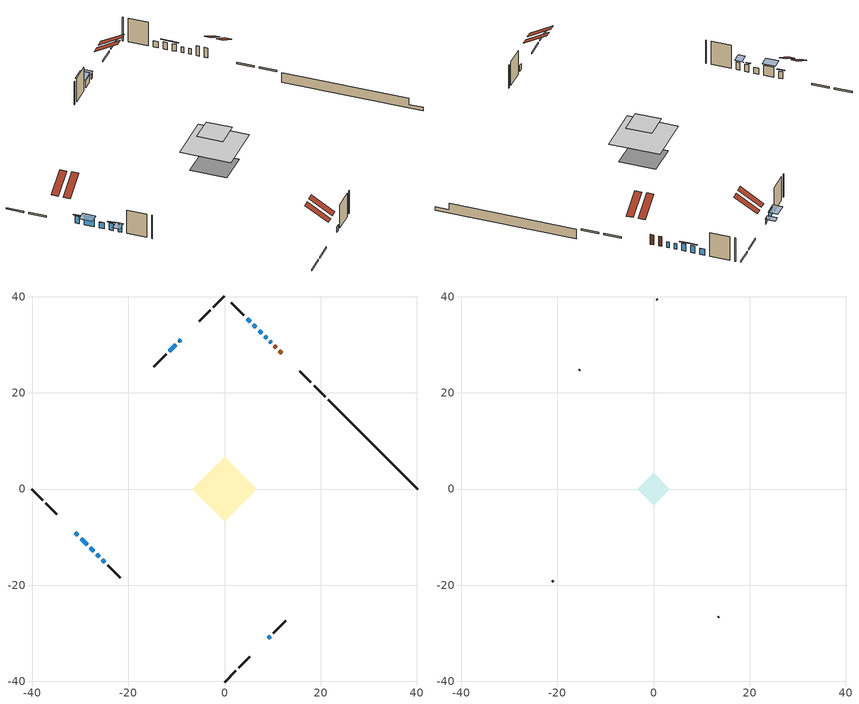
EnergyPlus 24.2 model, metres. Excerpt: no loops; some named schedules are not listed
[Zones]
conditioned space
 floor adiabatic (AdiabaticFloorConstruction): -6.7,0 0,6.7 6.7,0 0,-6.7 z3.12
 floor foundation (Slab1 construction): -4.63,0.22 -0.22,4.63 4.63,-0.22 0.22,-4.63 z-1.34
 wall outside (RimJoist1 construction): 0,-40.16 2.32,-37.83 / -40.16,0 -37.83,-2.32 / 0,40.16 -2.32,37.83 / 20.96,19.19 18.64,21.52 z0.68:0.98
 wall outside (RimJoist2 construction): 2.98,-37.18 5.3,-34.85 / -37.18,-2.98 -34.85,-5.3 / -2.98,37.18 -5.3,34.85 / 17.98,22.17 15.66,24.5 z0.68:0.98
 wall outside (AdiabaticWallConstruction 1): 11.89,28.26 11.43,28.73 / 10.77,29.39 10.38,29.77 z0.68:2.71
 wall outside (AdiabaticWallConstruction): -31.08,-9.07 -30.51,-9.65 / -26.6,-13.56 -26.1,-14.06 / 7.74,32.41 7.2,32.95 / -10.12,30.03 -11.45,28.7 z0.68:2.15; -29.85,-10.3 -28.56,-11.6 z0.68:2.71; 9.73,30.43 9.4,30.75 / 8.75,31.41 8.4,31.76 / -27.9,-12.25 -27.25,-12.9 / 9.07,-31.09 9.52,-30.63 / 5.35,34.8 4.7,35.46 z0.68:1.9; 6.55,33.61 6.01,34.15 z0.68:2.1; -9.07,31.09 -9.47,30.69 z0.68:1.6; -25.44,-14.72 -24.95,-15.2 z0.68:2.28
 wall outside (Wall1 construction): 10.18,-29.98 12.8,-27.36 / -24.3,-15.86 -21.68,-18.48 / -12.11,28.05 -14.73,25.43 / 4.04,36.11 1.43,38.73 z0.68:5.56
 wall foundation (FoundationWall1 construction): 21.62,18.54,-1.34 21.62,18.54,0.68 38.3,1.85,0.68 38.3,1.85,-0.61 40.16,0,-0.61 40.16,0,-1.34
 window (WindowConstruction): -31.08,-9.07 -30.51,-9.65 z0.68:2.15
 window (WindowConstruction 8): -29.85,-10.3 -28.56,-11.6 z0.68:2.71
 window (WindowConstruction 10): 9.73,30.43 9.4,30.75 z0.68:1.9
 window (WindowConstruction 11): 8.75,31.41 8.4,31.76 z0.68:1.9
 window (WindowConstruction 12): -27.9,-12.25 -27.25,-12.9 z0.68:1.9
 window (WindowConstruction 1): -26.6,-13.56 -26.1,-14.06 z0.68:2.15
 window (WindowConstruction 2): 7.74,32.41 7.2,32.95 z0.68:2.15
 window (WindowConstruction 3): 6.55,33.61 6.01,34.15 z0.68:2.1
 window (WindowConstruction 4): 9.07,-31.08 9.52,-30.64 z0.68:1.9
 window (WindowConstruction 5): 5.35,34.8 4.7,35.45 z0.68:1.9
 window (WindowConstruction 9): -9.07,31.08 -9.47,30.69 z0.68:1.59
 window (WindowConstruction 6): -10.12,30.03 -11.45,28.7 z0.68:2.15
 window (WindowConstruction 7): -25.44,-14.72 -24.95,-15.2 z0.68:2.28
 door (Door): 11.89,28.26 11.43,28.73 z0.68:2.71
 door (Door 1): 10.77,29.39 10.38,29.77 z0.68:2.71
 ceiling adiabatic (AdiabaticFloorConstruction): 0,-6.7 6.7,0 0,6.7 -6.7,0 z3.12
 roof outside (Roof1 construction): 6.85,-33.31,5.56 3.78,-30.24,8.09 2.89,-31.13,8.09 5.96,-34.2,5.56; -33.31,-6.85,5.56 -30.24,-3.78,8.09 -31.13,-2.89,8.09 -34.2,-5.96,5.56; -6.85,33.31,5.56 -3.78,30.24,8.09 -2.89,31.13,8.09 -5.96,34.2,5.56; 14.11,26.04,5.56 11.05,22.97,8.09 11.93,22.08,8.09 15,25.15,5.56
attic - vented
 floor to conditioned space (Floor1 construction Reversed): -3.38,0 0,3.38 3.38,0 0,-3.38 z5.56
 wall outside (Wall4 construction): 13.45,-26.7 13.56,-26.59 / -21.02,-19.13 -20.91,-19.25 / -15.38,24.77 -15.5,24.66 / 0.77,39.39 0.66,39.5 z0.68:5.56
 roof outside (Roof2 construction): 8.42,-31.74,5.56 5.27,-28.6,8.15 4.36,-29.51,8.15 7.51,-32.65,5.56; -31.74,-8.42,5.56 -28.6,-5.27,8.15 -29.51,-4.36,8.15 -32.65,-7.51,5.56; -8.42,31.74,5.56 -5.27,28.6,8.15 -4.36,29.51,8.15 -7.51,32.65,5.56; 12.55,27.61,5.56 9.41,24.47,8.15 10.32,23.56,8.15 13.46,26.7,5.56
shading: -30.3,-9.86 -31.3,-8.86 -31.4,-8.97 -30.4,-9.96 z2.45; -28.35,-11.81 -30.06,-10.09 -31.36,-11.39 -29.64,-13.1 z3.01; -25.88,-14.27 -26.81,-13.35 -26.91,-13.45 -25.99,-14.38 z2.45; 6.94,33.21 8,32.15 8.11,32.26 7.05,33.32 z2.52; 5.68,34.47 6.87,33.28 6.98,33.39 5.79,34.58 z2.56; -9.68,30.48 -8.86,31.3 -10.15,32.59 -10.97,31.77 z1.89; -11.66,28.49 -9.91,30.24 -11.21,31.54 -12.96,29.78 z2.45; -24.74,-15.41 -25.65,-14.51 -26.94,-15.8 -26.04,-16.71 z2.58
[Building]
Building 1: Terrain=Suburbs
[Site:Location]
Val Dor_QC: Latitude {deg}=48.06; Longitude {deg}=-77.79; Time Zone {hr}=-5; Elevation {m}=339; Keep Site Location Information=Yes
[Site:GroundTemperature:Shallow]
-3.62723, -6.2282, -6.43649, -5.2022, -0.247206, 4.68471, 8.96041, 11.669, 11.8991, 9.69612, 5.52945, 0.748825
[Site:WaterMainsTemperature]
Calculation Method=Schedule; Temperature Schedule=mains temperature schedule
[Material] Roughness=Rough; Thermal Absorptance=0.9
Name | Thickness {m} | Conductivity {W/m-K} | Density {kg/m3} | Specific Heat {J/kg-K} | Solar Absorptance | Visible Absorptance
asphalt or fiberglass shingles | 0.00635 | 0.162714 | 1121.4 | 1465.45 | 0.4 | 0.4
ceiling loosefill ins | 0.254 | 0.0480833 | 16.02 | 1046.75 | 0.7 | 0.7
ceiling stud and cavity | 0.1397 | 0.0817067 | 65.682 | 1177.47 | 0.7 | 0.7
concrete 4.0 in. | 0.1016 | 1.803125 | 2242.8 | 837.4 | 0.7 | 0.7
concrete 8.0 in. | 0.2032 | 1.803125 | 2242.8 | 837.4 | 0.7 | 0.7
door material | 0.04445 | 0.0451087 | 512.64 | 1214.23 | 0.7 | 0.7
door material 1 | 0.04445 | 0.188738 | 512.64 | 1214.23 | 0.7 | 0.7
exterior vertical ins | 0.00216305 | 0.029427 | 32.04 | 1214.23 | 0.7 | 0.7
floor covering | 0.0127 | 0.0433444 | 54.468 | 1339.84 | 0.6 | 0.6
floor rigid ins; wall rigid ins | 0.512978 | 0.029427 | 32.04 | 1214.23 | 0.7 | 0.7
floor stud and cavity | 0.1397 | 1.75129 | 37.0049 | 1207.88 | 0.7 | 0.7
furniture material conditioned space 1 | 0.1524 | 0.115458 | 640.8 | 1214.23 | 0.6 | 0.6
gypsum board | 0.0127 | 0.160291 | 801 | 837.4 | 0.6 | 0.6
osb sheathing 0.5 in. | 0.0127 | 0.115458 | 512.64 | 1214.23 | 0.7 | 0.7
osb sheathing 0.75 in. | 0.01905 | 0.115458 | 512.64 | 1214.23 | 0.7 | 0.7
osb sheathing 2.0 in. | 0.0508 | 0.115458 | 512.64 | 1214.23 | 0.7 | 0.7
rim joist stud and cavity | 0.0508 | 0.143208 | 50.32683 | 1063.81 | 0.6 | 0.6
rim joist stud and cavity 1 | 0.0508 | 0.0281304 | 125.044 | 1163.47 | 0.6 | 0.6
roof rigid ins | 0.051816 | 0.029427 | 32.04 | 1214.23 | 0.7 | 0.7
roof stud and cavity | 0.2032 | 0.159687 | 78.34581 | 1123.46 | 0.7 | 0.7
wall stud and cavity | 0.1397 | 0.206614 | 139.0536 | 1170.24 | 0.7 | 0.7
wall stud and cavity 1 | 0.0889 | 6.1454 | 50.32683 | 1063.81 | 0.6 | 0.6
wall stud and cavity 2 | 0.0889 | 0.380278 | 52.3479 | 1209.89 | 0.7 | 0.7
wall stud and cavity 3 | 0.0889 | 0.391764 | 83.0341 | 1211.67 | 0.7 | 0.7
wood siding | 0.0254 | 0.102417 | 544.68 | 1172.36 | 0.4 | 0.4
wood siding 1 | 0.00254 | 0.102417 | 544.68 | 1172.36 | 0.4 | 0.4
wood siding 2; wood siding 3; wood siding 4 | 0.0254 | 0.102417 | 544.68 | 1172.36 | 0.7 | 0.7
[WindowMaterial:SimpleGlazingSystem]
Name | U-Factor {W/m2-K} | Solar Heat Gain Coefficient
WindowMaterial | 1.78971 | 0.38
WindowMaterial 1 | 1.8215 | 0.37
WindowMaterial 10 | 5.37025 | 0.69
WindowMaterial 11 | 3.034891 | 0.47
WindowMaterial 2 | 1.80447 | 0.38
WindowMaterial 3 | 1.808443 | 0.38
WindowMaterial 4 | 1.8516 | 0.36
WindowMaterial 5 | 2.78052 | 0.57
WindowMaterial 6 | 2.15991 | 0.62
WindowMaterial 7 | 2.96732 | 0.56
WindowMaterial 8 | 2.97584 | 0.59
WindowMaterial 9 | 4.87286 | 0.42
[Construction]
AdiabaticFloorConstruction: floor stud and cavity, floor rigid ins, osb sheathing 0.75 in., floor covering
AdiabaticWallConstruction: wood siding 3, wall rigid ins, wall stud and cavity 2, gypsum board
AdiabaticWallConstruction 1: wood siding 4, wall rigid ins, wall stud and cavity 2, gypsum board
Door: door material
Door 1: door material 1
Floor1 construction Reversed: gypsum board, ceiling stud and cavity, ceiling loosefill ins
FoundationWall1 construction: concrete 8.0 in.
furniture construction conditioned space 1: furniture material conditioned space 1
PartitionWallConstruction: gypsum board, wall stud and cavity 3, gypsum board
RimJoist1 construction: wood siding 2, rim joist stud and cavity
RimJoist2 construction: wood siding 2, osb sheathing 2.0 in., rim joist stud and cavity 1
Roof1 construction: asphalt or fiberglass shingles, roof rigid ins, osb sheathing 0.75 in., roof stud and cavity, gypsum board
Roof2 construction: asphalt or fiberglass shingles
Slab1 construction: concrete 4.0 in.
Wall1 construction: wood siding, osb sheathing 0.5 in., wall stud and cavity, gypsum board
Wall4 construction: wood siding 1, wall stud and cavity 1
WindowConstruction: WindowMaterial
WindowConstruction 1: WindowMaterial 1
WindowConstruction 10; WindowConstruction 12: WindowMaterial 10
WindowConstruction 11: WindowMaterial 11
WindowConstruction 2: WindowMaterial 2
WindowConstruction 3: WindowMaterial 3
WindowConstruction 4: WindowMaterial 4
WindowConstruction 5: WindowMaterial 5
WindowConstruction 6: WindowMaterial 6
WindowConstruction 7: WindowMaterial 7
WindowConstruction 8: WindowMaterial 8
WindowConstruction 9: WindowMaterial 9
[Zone] Multiplier=1; Part of Total Floor Area=Yes
Name | Volume {m3}
attic - vented | 9.17271
conditioned space | 290.6
[Space]
Name | Zone | Volume {m3}
attic - vented 1 | attic - vented | 9.17271
conditioned space 1 | conditioned space | 290.6
[ZoneInfiltration:EffectiveLeakageArea]
infil attic - vented 1: Zone or Space=attic - vented 1; Schedule=Always On Discrete; Effective Air Leakage Area {cm2}=830.909; Stack Coefficient=0.000519336; Wind Coefficient=1.53973e-05
[ZoneMixing]
whole house fan mix: Zone or Space=attic - vented; Schedule=Always On Continuous; Design Flow Rate Calculation Method=Flow/Zone; Design Flow Rate {m3/s}=0; Source Zone or Space=conditioned space
[SurfaceProperty:ExposedFoundationPerimeter]
Slab1: Exposed Perimeter Calculation Method=TotalExposedPerimeter; Total Exposed Perimeter {m}=26.213
[InternalMass] Zone or ZoneList=conditioned space; Space or SpaceList=conditioned space 1
Name | Construction | Surface Area {m2}
furniture mass conditioned space 1 | furniture construction conditioned space 1 | 53.0199
partition wall mass | PartitionWallConstruction | 132.55
[Lights]
interior lighting: Zone or ZoneList or Space or SpaceList=conditioned space 1; Schedule=interior lighting schedule; Design Level Calculation Method=LightingLevel; Lighting Level {W}=343.2; Return Air Fraction=0; Fraction Radiant=0.6; Fraction Visible=0.2; Fraction Replaceable=1
[People]
occupants: Zone or ZoneList or Space or SpaceList=conditioned space 1; Number of People Schedule=occupants schedule; Number of People Calculation Method=People; Number of People=3; Fraction Radiant=0.314171; Sensible Heat Fraction=0.56303; Activity Level Schedule=occupants activity schedule; Carbon Dioxide Generation Rate {m3/s-W}=0; Enable ASHRAE 55 Comfort Warnings=No; Mean Radiant Temperature Calculation Type=EnclosureAveraged
[ElectricEquipment] Zone or ZoneList or Space or SpaceList=conditioned space 1; Design Level Calculation Method=EquipmentLevel
Name | Schedule | Design Level {W} | Fraction Latent | Fraction Radiant | Fraction Lost
clothes dryer | clothes dryer schedule | 140.772 | 0.015 | 0.081 | 0.85
clothes washer | clothes washer schedule | 32.1985 | 0.03 | 0.162 | 0.7
cooking range | cooking range schedule | 215.147 | 0.08 | 0.432 | 0.2
dishwasher | dishwasher schedule | 66.8632 | 0.3 | 0.18 | 0.4
fridge | fridge schedule | 72.9452 | 0 | 0.6 | 0
mech vent bath fan 0 | mech vent bath fan 0 schedule | 50.2 | 0 | 0 | 1
mech vent bath fan 1 | mech vent bath fan 1 schedule | 50.2 | 0 | 0 | 1
mech vent house fan | mech vent house fan schedule | 0 | 0 | 0 | 1
mech vent house fan cfis | mech vent house fan cfis schedule | 0 | 0 | 0 | 0
mech vent range fan 0 | mech vent range fan 0 schedule | 57 | 0 | 0 | 1
misc plug loads | misc plug loads schedule | 494.7 | 0.045 | 0.513 | 0.1
whole house fan | Always On Discrete | 0 | 0 | 0 | 1
[OtherEquipment] Zone or ZoneList or Space or SpaceList=conditioned space 1; Design Level Calculation Method=EquipmentLevel
Name | Fuel Type | Schedule | Design Level {W} | Fraction Latent | Fraction Radiant | Fraction Lost
clothes dryer 1 | Electricity | clothes dryer schedule | 0 | 0.015 | 0.081 | 0.85
cooking range 1 | Electricity | cooking range schedule | 0 | 0.08 | 0.432 | 0.2
general water use latent | None | general water use schedule | 62.594 | 1 | 0 | 0
general water use sensible | None | general water use schedule | -61.6891 | 0 | 0.6 | 0
mech vent house fan latent load | None | Always On Discrete | 0 | 1 | 0 | 0
mech vent house fan sensible load | None | Always On Discrete | 0 | 0 | 0 | 0
water heater energy adjustment1 | Electricity | Always On Discrete | 0.01 | 0 | 0 | 1
[ZoneInfiltration:DesignFlowRate] Zone or ZoneList or Space or SpaceList=conditioned space 1; Schedule=Always On Discrete; Design Flow Rate Calculation Method=Flow/Zone; Design Flow Rate {m3/s}=0
infil flow; natural vent flow; whole house fan flow
[ZoneControl:Thermostat]
conditioned space Thermostat: Zone or ZoneList=conditioned space; Control Type Schedule=conditioned space Thermostat Schedule; Control 1=conditioned space temperature setpoint; Temperature Difference Between Cutout And Setpoint {deltaC}=0
[ThermostatSetpoint:DualSetpoint]
conditioned space temperature setpoint: Heating Setpoint Temperature Schedule=heating setpoint; Cooling Setpoint Temperature Schedule=cooling setpoint
[Zone equipment]
conditioned space: electric baseboard
[Foundation:Kiva]
Foundation Kiva 1: Initial Indoor Air Temperature {C}=18; Wall Height Above Grade {m}=0.680009; Wall Depth Below Slab {m}=0.2032; Custom Block Material Name 1=exterior vertical ins; Custom Block Depth 1 {m}=2.02; Custom Block X Position 1 {m}=0.2032; Custom Block Z Position 1 {m}=0
[Foundation:Kiva:Settings]
Soil Conductivity {W/m-K}=0.849921; Soil Density {kg/m3}=1842.3; Soil Specific Heat {J/kg-K}=418.7; Ground Solar Absorptivity=0.9; Ground Thermal Absorptivity=0.9; Ground Surface Roughness {m}=0.03; Far-Field Width {m}=40; Deep-Ground Boundary Condition=ZeroFlux; Deep-Ground Depth {m}=40; Minimum Cell Dimension {m}=0.2; Maximum Cell Growth Coefficient=3; Simulation Timestep=Timestep
[Exterior:Lights]
exterior lighting: Schedule=exterior lighting schedule; Design Level {W}=75.6
[EnergyManagementSystem:Sensor] Output:Variable or Output:Meter Index Key=conditioned space
Name | Output:Variable or Output:Meter
conditioned_space_clg_unmet_s | Zone Cooling Setpoint Not Met Time
conditioned_space_htg_unmet_s | Zone Heating Setpoint Not Met Time
fridge_tin_s; tin_s; tin_s_1 | Zone Mean Air Temperature
tout_s | Zone Outdoor Air Drybulb Temperature
win_s | Zone Air Humidity Ratio
[Schedule:Constant]
Name | Hourly Value
Always On Continuous; mech vent house fan schedule; mech vent house fan cfis schedule; Always On Discrete | 1
occupants activity schedule | 117.228
fridge schedule | 0
[Schedule:Week:Daily]
interior lighting schedule Week Rule - Jan1-Jan27: interior lighting schedule day, interior lighting schedule day, interior lighting schedule day, interior lighting schedule day, interior lighting schedule day, interior lighting schedule day, interior lighting schedule day, interior lighting schedule default day, interior lighting schedule default day, interior lighting schedule default day, interior lighting schedule default day, interior lighting schedule default day
interior lighting schedule Week Rule - Jan28-Feb3: interior lighting schedule day, interior lighting schedule day, interior lighting schedule day, interior lighting schedule day, interior lighting schedule day 1, interior lighting schedule day 1, interior lighting schedule day 1, interior lighting schedule default day, interior lighting schedule default day, interior lighting schedule default day, interior lighting schedule default day, interior lighting schedule default day
interior lighting schedule Week Rule - Feb4-Feb24: interior lighting schedule day 1, interior lighting schedule day 1, interior lighting schedule day 1, interior lighting schedule day 1, interior lighting schedule day 1, interior lighting schedule day 1, interior lighting schedule day 1, interior lighting schedule default day, interior lighting schedule default day, interior lighting schedule default day, interior lighting schedule default day, interior lighting schedule default day
interior lighting schedule Week Rule - Feb25-Mar3: interior lighting schedule day 1, interior lighting schedule day 1, interior lighting schedule day 1, interior lighting schedule day 1, interior lighting schedule day 2, interior lighting schedule day 2, interior lighting schedule day 2, interior lighting schedule default day, interior lighting schedule default day, interior lighting schedule default day, interior lighting schedule default day, interior lighting schedule default day
interior lighting schedule Week Rule - Mar4-Mar31: interior lighting schedule day 2, interior lighting schedule day 2, interior lighting schedule day 2, interior lighting schedule day 2, interior lighting schedule day 2, interior lighting schedule day 2, interior lighting schedule day 2, interior lighting schedule default day, interior lighting schedule default day, interior lighting schedule default day, interior lighting schedule default day, interior lighting schedule default day
interior lighting schedule Week Rule - Apr1-Apr28: interior lighting schedule day 3, interior lighting schedule day 3, interior lighting schedule day 3, interior lighting schedule day 3, interior lighting schedule day 3, interior lighting schedule day 3, interior lighting schedule day 3, interior lighting schedule default day, interior lighting schedule default day, interior lighting schedule default day, interior lighting schedule default day, interior lighting schedule default day
interior lighting schedule Week Rule - Apr29-May5: interior lighting schedule day 3, interior lighting schedule day 3, interior lighting schedule day 4, interior lighting schedule day 4, interior lighting schedule day 4, interior lighting schedule day 4, interior lighting schedule day 4, interior lighting schedule default day, interior lighting schedule default day, interior lighting schedule default day, interior lighting schedule default day, interior lighting schedule default day
interior lighting schedule Week Rule - May6-May26: interior lighting schedule day 4, interior lighting schedule day 4, interior lighting schedule day 4, interior lighting schedule day 4, interior lighting schedule day 4, interior lighting schedule day 4, interior lighting schedule day 4, interior lighting schedule default day, interior lighting schedule default day, interior lighting schedule default day, interior lighting schedule default day, interior lighting schedule default day
interior lighting schedule Week Rule - May27-Jun2: interior lighting schedule day 4, interior lighting schedule day 4, interior lighting schedule day 4, interior lighting schedule day 4, interior lighting schedule day 4, interior lighting schedule day 5, interior lighting schedule day 5, interior lighting schedule default day, interior lighting schedule default day, interior lighting schedule default day, interior lighting schedule default day, interior lighting schedule default day
interior lighting schedule Week Rule - Jun3-Jun30: interior lighting schedule day 5, interior lighting schedule day 5, interior lighting schedule day 5, interior lighting schedule day 5, interior lighting schedule day 5, interior lighting schedule day 5, interior lighting schedule day 5, interior lighting schedule default day, interior lighting schedule default day, interior lighting schedule default day, interior lighting schedule default day, interior lighting schedule default day
interior lighting schedule Week Rule - Jul1-Jul28: interior lighting schedule day 6, interior lighting schedule day 6, interior lighting schedule day 6, interior lighting schedule day 6, interior lighting schedule day 6, interior lighting schedule day 6, interior lighting schedule day 6, interior lighting schedule default day, interior lighting schedule default day, interior lighting schedule default day, interior lighting schedule default day, interior lighting schedule default day
interior lighting schedule Week Rule - Jul29-Aug4: interior lighting schedule day 6, interior lighting schedule day 6, interior lighting schedule day 6, interior lighting schedule day 7, interior lighting schedule day 7, interior lighting schedule day 7, interior lighting schedule day 7, interior lighting schedule default day, interior lighting schedule default day, interior lighting schedule default day, interior lighting schedule default day, interior lighting schedule default day
interior lighting schedule Week Rule - Aug5-Aug25: interior lighting schedule day 7, interior lighting schedule day 7, interior lighting schedule day 7, interior lighting schedule day 7, interior lighting schedule day 7, interior lighting schedule day 7, interior lighting schedule day 7, interior lighting schedule default day, interior lighting schedule default day, interior lighting schedule default day, interior lighting schedule default day, interior lighting schedule default day
interior lighting schedule Week Rule - Aug26-Sep1: interior lighting schedule day 7, interior lighting schedule day 7, interior lighting schedule day 7, interior lighting schedule day 7, interior lighting schedule day 7, interior lighting schedule day 7, interior lighting schedule day 8, interior lighting schedule default day, interior lighting schedule default day, interior lighting schedule default day, interior lighting schedule default day, interior lighting schedule default day
interior lighting schedule Week Rule - Sep2-Sep29: interior lighting schedule day 8, interior lighting schedule day 8, interior lighting schedule day 8, interior lighting schedule day 8, interior lighting schedule day 8, interior lighting schedule day 8, interior lighting schedule day 8, interior lighting schedule default day, interior lighting schedule default day, interior lighting schedule default day, interior lighting schedule default day, interior lighting schedule default day
interior lighting schedule Week Rule - Sep30-Oct6: interior lighting schedule day 8, interior lighting schedule day 9, interior lighting schedule day 9, interior lighting schedule day 9, interior lighting schedule day 9, interior lighting schedule day 9, interior lighting schedule day 9, interior lighting schedule default day, interior lighting schedule default day, interior lighting schedule default day, interior lighting schedule default day, interior lighting schedule default day
interior lighting schedule Week Rule - Oct7-Oct27: interior lighting schedule day 9, interior lighting schedule day 9, interior lighting schedule day 9, interior lighting schedule day 9, interior lighting schedule day 9, interior lighting schedule day 9, interior lighting schedule day 9, interior lighting schedule default day, interior lighting schedule default day, interior lighting schedule default day, interior lighting schedule default day, interior lighting schedule default day
interior lighting schedule Week Rule - Oct28-Nov3: interior lighting schedule day 9, interior lighting schedule day 9, interior lighting schedule day 9, interior lighting schedule day 9, interior lighting schedule day 10, interior lighting schedule day 10, interior lighting schedule day 10, interior lighting schedule default day, interior lighting schedule default day, interior lighting schedule default day, interior lighting schedule default day, interior lighting schedule default day
interior lighting schedule Week Rule - Nov4-Nov24: interior lighting schedule day 10, interior lighting schedule day 10, interior lighting schedule day 10, interior lighting schedule day 10, interior lighting schedule day 10, interior lighting schedule day 10, interior lighting schedule day 10, interior lighting schedule default day, interior lighting schedule default day, interior lighting schedule default day, interior lighting schedule default day, interior lighting schedule default day
interior lighting schedule Week Rule - Nov25-Dec1: interior lighting schedule day 10, interior lighting schedule day 10, interior lighting schedule day 10, interior lighting schedule day 10, interior lighting schedule day 10, interior lighting schedule day 10, interior lighting schedule day 11, interior lighting schedule default day, interior lighting schedule default day, interior lighting schedule default day, interior lighting schedule default day, interior lighting schedule default day
interior lighting schedule Week Rule - Dec2-Dec31: interior lighting schedule day 11, interior lighting schedule day 11, interior lighting schedule day 11, interior lighting schedule day 11, interior lighting schedule day 11, interior lighting schedule day 11, interior lighting schedule day 11, interior lighting schedule default day, interior lighting schedule default day, interior lighting schedule default day, interior lighting schedule default day, interior lighting schedule default day
occupants schedule Week Rule - Jan1-Dec31: occupants schedule day, occupants schedule day, occupants schedule day, occupants schedule day, occupants schedule day, occupants schedule day, occupants schedule day, occupants schedule default day, occupants schedule default day, occupants schedule default day, occupants schedule default day, occupants schedule default day
clothes dryer schedule Week Rule - Jan1-Dec31: clothes dryer schedule day, clothes dryer schedule day, clothes dryer schedule day, clothes dryer schedule day, clothes dryer schedule day, clothes dryer schedule day, clothes dryer schedule day, clothes dryer schedule default day, clothes dryer schedule default day, clothes dryer schedule default day, clothes dryer schedule default day, clothes dryer schedule default day
clothes washer schedule Week Rule - Jan1-Dec31: clothes washer schedule day, clothes washer schedule day, clothes washer schedule day, clothes washer schedule day, clothes washer schedule day, clothes washer schedule day, clothes washer schedule day, clothes washer schedule default day, clothes washer schedule default day, clothes washer schedule default day, clothes washer schedule default day, clothes washer schedule default day
cooking range schedule Week Rule - Jan1-Dec31: cooking range schedule day, cooking range schedule day, cooking range schedule day, cooking range schedule day, cooking range schedule day, cooking range schedule day, cooking range schedule day, cooking range schedule default day, cooking range schedule default day, cooking range schedule default day, cooking range schedule default day, cooking range schedule default day
dishwasher schedule Week Rule - Jan1-Dec31: dishwasher schedule day, dishwasher schedule day, dishwasher schedule day, dishwasher schedule day, dishwasher schedule day, dishwasher schedule day, dishwasher schedule day, dishwasher schedule default day, dishwasher schedule default day, dishwasher schedule default day, dishwasher schedule default day, dishwasher schedule default day
mech vent bath fan 0 schedule Week Rule - Jan1-Dec31: mech vent bath fan 0 schedule day, mech vent bath fan 0 schedule day, mech vent bath fan 0 schedule day, mech vent bath fan 0 schedule day, mech vent bath fan 0 schedule day, mech vent bath fan 0 schedule day, mech vent bath fan 0 schedule day, mech vent bath fan 0 schedule default day, mech vent bath fan 0 schedule default day, mech vent bath fan 0 schedule default day, mech vent bath fan 0 schedule default day, mech vent bath fan 0 schedule default day
mech vent bath fan 1 schedule Week Rule - Jan1-Dec31: mech vent bath fan 1 schedule day, mech vent bath fan 1 schedule day, mech vent bath fan 1 schedule day, mech vent bath fan 1 schedule day, mech vent bath fan 1 schedule day, mech vent bath fan 1 schedule day, mech vent bath fan 1 schedule day, mech vent bath fan 1 schedule default day, mech vent bath fan 1 schedule default day, mech vent bath fan 1 schedule default day, mech vent bath fan 1 schedule default day, mech vent bath fan 1 schedule default day
mech vent range fan 0 schedule Week Rule - Jan1-Dec31: mech vent range fan 0 schedule day, mech vent range fan 0 schedule day, mech vent range fan 0 schedule day, mech vent range fan 0 schedule day, mech vent range fan 0 schedule day, mech vent range fan 0 schedule day, mech vent range fan 0 schedule day, mech vent range fan 0 schedule default day, mech vent range fan 0 schedule default day, mech vent range fan 0 schedule default day, mech vent range fan 0 schedule default day, mech vent range fan 0 schedule default day
misc plug loads schedule Week Rule - Jan1-Dec31: misc plug loads schedule day, misc plug loads schedule day, misc plug loads schedule day, misc plug loads schedule day, misc plug loads schedule day, misc plug loads schedule day, misc plug loads schedule day, misc plug loads schedule default day, misc plug loads schedule default day, misc plug loads schedule default day, misc plug loads schedule default day, misc plug loads schedule default day
general water use schedule Week Rule - Jan1-Dec31: general water use schedule day, general water use schedule day, general water use schedule day, general water use schedule day, general water use schedule day, general water use schedule day, general water use schedule day, general water use schedule default day, general water use schedule default day, general water use schedule default day, general water use schedule default day, general water use schedule default day
exterior lighting schedule Week Rule - Jan1-Jan27: exterior lighting schedule day, exterior lighting schedule day, exterior lighting schedule day, exterior lighting schedule day, exterior lighting schedule day, exterior lighting schedule day, exterior lighting schedule day, exterior lighting schedule default day, exterior lighting schedule default day, exterior lighting schedule default day, exterior lighting schedule default day, exterior lighting schedule default day
exterior lighting schedule Week Rule - Jan28-Feb3: exterior lighting schedule day, exterior lighting schedule day, exterior lighting schedule day, exterior lighting schedule day, exterior lighting schedule day 1, exterior lighting schedule day 1, exterior lighting schedule day 1, exterior lighting schedule default day, exterior lighting schedule default day, exterior lighting schedule default day, exterior lighting schedule default day, exterior lighting schedule default day
exterior lighting schedule Week Rule - Feb4-Feb24: exterior lighting schedule day 1, exterior lighting schedule day 1, exterior lighting schedule day 1, exterior lighting schedule day 1, exterior lighting schedule day 1, exterior lighting schedule day 1, exterior lighting schedule day 1, exterior lighting schedule default day, exterior lighting schedule default day, exterior lighting schedule default day, exterior lighting schedule default day, exterior lighting schedule default day
exterior lighting schedule Week Rule - Feb25-Mar3: exterior lighting schedule day 1, exterior lighting schedule day 1, exterior lighting schedule day 1, exterior lighting schedule day 1, exterior lighting schedule day 2, exterior lighting schedule day 2, exterior lighting schedule day 2, exterior lighting schedule default day, exterior lighting schedule default day, exterior lighting schedule default day, exterior lighting schedule default day, exterior lighting schedule default day
exterior lighting schedule Week Rule - Mar4-Mar31: exterior lighting schedule day 2, exterior lighting schedule day 2, exterior lighting schedule day 2, exterior lighting schedule day 2, exterior lighting schedule day 2, exterior lighting schedule day 2, exterior lighting schedule day 2, exterior lighting schedule default day, exterior lighting schedule default day, exterior lighting schedule default day, exterior lighting schedule default day, exterior lighting schedule default day
exterior lighting schedule Week Rule - Apr1-Apr28: exterior lighting schedule day 3, exterior lighting schedule day 3, exterior lighting schedule day 3, exterior lighting schedule day 3, exterior lighting schedule day 3, exterior lighting schedule day 3, exterior lighting schedule day 3, exterior lighting schedule default day, exterior lighting schedule default day, exterior lighting schedule default day, exterior lighting schedule default day, exterior lighting schedule default day
exterior lighting schedule Week Rule - Apr29-May5: exterior lighting schedule day 3, exterior lighting schedule day 3, exterior lighting schedule day 4, exterior lighting schedule day 4, exterior lighting schedule day 4, exterior lighting schedule day 4, exterior lighting schedule day 4, exterior lighting schedule default day, exterior lighting schedule default day, exterior lighting schedule default day, exterior lighting schedule default day, exterior lighting schedule default day
exterior lighting schedule Week Rule - May6-May26: exterior lighting schedule day 4, exterior lighting schedule day 4, exterior lighting schedule day 4, exterior lighting schedule day 4, exterior lighting schedule day 4, exterior lighting schedule day 4, exterior lighting schedule day 4, exterior lighting schedule default day, exterior lighting schedule default day, exterior lighting schedule default day, exterior lighting schedule default day, exterior lighting schedule default day
exterior lighting schedule Week Rule - May27-Jun2: exterior lighting schedule day 4, exterior lighting schedule day 4, exterior lighting schedule day 4, exterior lighting schedule day 4, exterior lighting schedule day 4, exterior lighting schedule day 5, exterior lighting schedule day 5, exterior lighting schedule default day, exterior lighting schedule default day, exterior lighting schedule default day, exterior lighting schedule default day, exterior lighting schedule default day
exterior lighting schedule Week Rule - Jun3-Jun30: exterior lighting schedule day 5, exterior lighting schedule day 5, exterior lighting schedule day 5, exterior lighting schedule day 5, exterior lighting schedule day 5, exterior lighting schedule day 5, exterior lighting schedule day 5, exterior lighting schedule default day, exterior lighting schedule default day, exterior lighting schedule default day, exterior lighting schedule default day, exterior lighting schedule default day
exterior lighting schedule Week Rule - Jul1-Jul28: exterior lighting schedule day 6, exterior lighting schedule day 6, exterior lighting schedule day 6, exterior lighting schedule day 6, exterior lighting schedule day 6, exterior lighting schedule day 6, exterior lighting schedule day 6, exterior lighting schedule default day, exterior lighting schedule default day, exterior lighting schedule default day, exterior lighting schedule default day, exterior lighting schedule default day
[Schedule:Year]
interior lighting schedule: interior lighting schedule Week Rule - Jan1-Jan27, 1, 1, 1, 27, interior lighting schedule Week Rule - Jan28-Feb3, 1, 28, 2, 3, interior lighting schedule Week Rule - Feb4-Feb24, 2, 4, 2, 24, interior lighting schedule Week Rule - Feb25-Mar3, 2, 25, 3, 3, interior lighting schedule Week Rule - Mar4-Mar31, 3, 4, 3, 31, interior lighting schedule Week Rule - Apr1-Apr28, 4, 1, 4, 28, interior lighting schedule Week Rule - Apr29-May5, 4, 29, 5, 5, interior lighting schedule Week Rule - May6-May26, 5, 6, 5, 26, interior lighting schedule Week Rule - May27-Jun2, 5, 27, 6, 2, interior lighting schedule Week Rule - Jun3-Jun30, 6, 3, 6, 30, interior lighting schedule Week Rule - Jul1-Jul28, 7, 1, 7, 28, interior lighting schedule Week Rule - Jul29-Aug4, 7, 29, 8, 4, interior lighting schedule Week Rule - Aug5-Aug25, 8, 5, 8, 25, interior lighting schedule Week Rule - Aug26-Sep1, 8, 26, 9, 1, interior lighting schedule Week Rule - Sep2-Sep29, 9, 2, 9, 29, interior lighting schedule Week Rule - Sep30-Oct6, 9, 30, 10, 6, interior lighting schedule Week Rule - Oct7-Oct27, 10, 7, 10, 27, interior lighting schedule Week Rule - Oct28-Nov3, 10, 28, 11, 3, interior lighting schedule Week Rule - Nov4-Nov24, 11, 4, 11, 24, interior lighting schedule Week Rule - Nov25-Dec1, 11, 25, 12, 1, interior lighting schedule Week Rule - Dec2-Dec31, 12, 2, 12, 31
occupants schedule: occupants schedule Week Rule - Jan1-Dec31, 1, 1, 12, 31
clothes dryer schedule: clothes dryer schedule Week Rule - Jan1-Dec31, 1, 1, 12, 31
clothes washer schedule: clothes washer schedule Week Rule - Jan1-Dec31, 1, 1, 12, 31
cooking range schedule: cooking range schedule Week Rule - Jan1-Dec31, 1, 1, 12, 31
dishwasher schedule: dishwasher schedule Week Rule - Jan1-Dec31, 1, 1, 12, 31
mech vent bath fan 0 schedule: mech vent bath fan 0 schedule Week Rule - Jan1-Dec31, 1, 1, 12, 31
mech vent bath fan 1 schedule: mech vent bath fan 1 schedule Week Rule - Jan1-Dec31, 1, 1, 12, 31
mech vent range fan 0 schedule: mech vent range fan 0 schedule Week Rule - Jan1-Dec31, 1, 1, 12, 31
misc plug loads schedule: misc plug loads schedule Week Rule - Jan1-Dec31, 1, 1, 12, 31
general water use schedule: general water use schedule Week Rule - Jan1-Dec31, 1, 1, 12, 31
exterior lighting schedule: exterior lighting schedule Week Rule - Jan1-Jan27, 1, 1, 1, 27, exterior lighting schedule Week Rule - Jan28-Feb3, 1, 28, 2, 3, exterior lighting schedule Week Rule - Feb4-Feb24, 2, 4, 2, 24, exterior lighting schedule Week Rule - Feb25-Mar3, 2, 25, 3, 3, exterior lighting schedule Week Rule - Mar4-Mar31, 3, 4, 3, 31, exterior lighting schedule Week Rule - Apr1-Apr28, 4, 1, 4, 28, exterior lighting schedule Week Rule - Apr29-May5, 4, 29, 5, 5, exterior lighting schedule Week Rule - May6-May26, 5, 6, 5, 26, exterior lighting schedule Week Rule - May27-Jun2, 5, 27, 6, 2, exterior lighting schedule Week Rule - Jun3-Jun30, 6, 3, 6, 30, exterior lighting schedule Week Rule - Jul1-Jul28, 7, 1, 7, 28, exterior lighting schedule Week Rule - Jul29-Aug4, 7, 29, 8, 4, exterior lighting schedule Week Rule - Aug5-Aug25, 8, 5, 8, 25, exterior lighting schedule Week Rule - Aug26-Sep1, 8, 26, 9, 1, exterior lighting schedule Week Rule - Sep2-Sep29, 9, 2, 9, 29, exterior lighting schedule Week Rule - Sep30-Oct6, 9, 30, 10, 6, exterior lighting schedule Week Rule - Oct7-Oct27, 10, 7, 10, 27, exterior lighting schedule Week Rule - Oct28-Nov3, 10, 28, 11, 3, exterior lighting schedule Week Rule - Nov4-Nov24, 11, 4, 11, 24, exterior lighting schedule Week Rule - Nov25-Dec1, 11, 25, 12, 1, exterior lighting schedule Week Rule - Dec2-Dec31, 12, 2, 12, 31
[Schedule:Compact]
conditioned space Thermostat Schedule: Through: 12/31, For: AllDays, Until: 24:00, 4
mains temperature schedule: Through: 01/01, For: AllDays, Until: 24:00, 2.77, Through: 01/02, For: AllDays, Until: 24:00, 2.69167, Through: 01/03, For: AllDays, Until: 24:00, 2.61444, Through: 01/04, For: AllDays, Until: 24:00, 2.53778, Through: 01/05, For: AllDays, Until: 24:00, 2.46222, Through: 01/06, For: AllDays, Until: 24:00, 2.38833, Through: 01/07, For: AllDays, Until: 24:00, 2.315, Through: 01/08, For: AllDays, Until: 24:00, 2.24278, Through: 01/09, For: AllDays, Until: 24:00, 2.17111, Through: 01/10, For: AllDays, Until: 24:00, 2.10111, Through: 01/11, For: AllDays, Until: 24:00, 2.03222, Through: 01/12, For: AllDays, Until: 24:00, 1.96444, Through: 01/13, For: AllDays, Until: 24:00, 1.89778, Through: 01/14, For: AllDays, Until: 24:00, 1.83278, Through: 01/15, For: AllDays, Until: 24:00, 1.76833, Through: 01/16, For: AllDays, Until: 24:00, 1.70556, Through: 01/17, For: AllDays, Until: 24:00, 1.64333, Through: 01/18, For: AllDays, Until: 24:00, 1.58333, Through: 01/19, For: AllDays, Until: 24:00, 1.52389, Through: 01/20, For: AllDays, Until: 24:00, 1.46611, Through: 01/21, For: AllDays, Until: 24:00, 1.40944, Through: 01/22, For: AllDays, Until: 24:00, 1.35389, Through: 01/23, For: AllDays, Until: 24:00, 1.3, Through: 01/24, For: AllDays, Until: 24:00, 1.24778, Through: 01/25, For: AllDays, Until: 24:00, 1.19667, Through: 01/26, For: AllDays, Until: 24:00, 1.14667, Through: 01/27, For: AllDays, Until: 24:00, 1.09833, Through: 01/28, For: AllDays, Until: 24:00, 1.05111, Through: 01/29, For: AllDays, Until: 24:00, 1.00611, Through: 01/30, For: AllDays, Until: 24:00, 0.961667, Through: 01/31, For: AllDays, Until: 24:00, 0.919444, Through: 02/01, For: AllDays, Until: 24:00, 0.878333, Through: 02/02, For: AllDays, Until: 24:00, 0.838333, Through: 02/03, For: AllDays, Until: 24:00, 0.800556, Through: 02/04, For: AllDays, Until: 24:00, 0.763889, Through: 02/05, For: AllDays, Until: 24:00, 0.728889, Through: 02/06, For: AllDays, Until: 24:00, 0.695, Through: 02/07, For: AllDays, Until: 24:00, 0.663333, Through: 02/08, For: AllDays, Until: 24:00, 0.632778, Through: 02/09, For: AllDays, Until: 24:00, 0.603889, Through: 02/10, For: AllDays, Until: 24:00, 0.576111, Through: 02/11, For: AllDays, Until: 24:00, 0.550556, Through: 02/12, For: AllDays, Until: 24:00, 0.526667, Through: 02/13, For: AllDays, Until: 24:00, 0.503889, Through: 02/14, For: AllDays, Until: 24:00, 0.482778, Through: 02/15, For: AllDays, Until: 24:00, 0.463333, Through: 02/16, For: AllDays, Until: 24:00, 0.445556, Through: 02/17, For: AllDays, Until: 24:00, 0.429444, Through: 02/18, For: AllDays, Until: 24:00, 0.415, Through: 02/19, For: AllDays, Until: 24:00, 0.402222, Through: 02/20, For: AllDays, Until: 24:00, 0.391111, Through: 02/21, For: AllDays, Until: 24:00, 0.381111, Through: 02/22, For: AllDays, Until: 24:00, 0.373333, Through: 02/23, For: AllDays, Until: 24:00, 0.367222, Through: 02/24, For: AllDays, Until: 24:00, 0.362222, Through: 02/25, For: AllDays, Until: 24:00, 0.359444, Through: 02/26, For: AllDays, Until: 24:00, 0.357778, Through: 02/27, For: AllDays, Until: 24:00, 0.357778, Through: 02/28, For: AllDays, Until: 24:00, 0.36, Through: 03/01, For: AllDays, Until: 24:00, 0.363333, Through: 03/02, For: AllDays, Until: 24:00, 0.368333, Through: 03/03, For: AllDays, Until: 24:00, 0.375556, Through: 03/04, For: AllDays, Until: 24:00, 0.383889, Through: 03/05, For: AllDays, Until: 24:00, 0.393889, Through: 03/06, For: AllDays, Until: 24:00, 0.405556, Through: 03/07, For: AllDays, Until: 24:00, 0.418889, Through: 03/08, For: AllDays, Until: 24:00, 0.433889, Through: 03/09, For: AllDays, Until: 24:00, 0.450556, Through: 03/10, For: AllDays, Until: 24:00, 0.468333, Through: 03/11, For: AllDays, Until: 24:00, 0.488333, Through: 03/12, For: AllDays, Until: 24:00, 0.509444, Through: 03/13, For: AllDays, Until: 24:00, 0.532778, Through: 03/14, For: AllDays, Until: 24:00, 0.557222, Through: 03/15, For: AllDays, Until: 24:00, 0.583333, Through: 03/16, For: AllDays, Until: 24:00, 0.611111, Through: 03/17, For: AllDays, Until: 24:00, 0.640556, Through: 03/18, For: AllDays, Until: 24:00, 0.671111, Through: 03/19, For: AllDays, Until: 24:00, 0.703889, Through: 03/20, For: AllDays, Until: 24:00, 0.737778, Through: 03/21, For: AllDays, Until: 24:00, 0.773333, Through: 03/22, For: AllDays, Until: 24:00, 0.81, Through: 03/23, For: AllDays, Until: 24:00, 0.848889, Through: 03/24, For: AllDays, Until: 24:00, 0.888889, Through: 03/25, For: AllDays, Until: 24:00, 0.93, Through: 03/26, For: AllDays, Until: 24:00, 0.973333, Through: 03/27, For: AllDays, Until: 24:00, 1.01778, Through: 03/28, For: AllDays, Until: 24:00, 1.06333, Through: 03/29, For: AllDays, Until: 24:00, 1.11111, Through: 03/30, For: AllDays, Until: 24:00, 1.15944, Through: 03/31, For: AllDays, Until: 24:00, 1.21, Through: 04/01, For: AllDays, Until: 24:00, 1.26111, Through: 04/02, For: AllDays, Until: 24:00, 1.31444, Through: 04/03, For: AllDays, Until: 24:00, 1.36833, Through: 04/04, For: AllDays, Until: 24:00, 1.42389, Through: 04/05, For: AllDays, Until: 24:00, 1.48111, Through: 04/06, For: AllDays, Until: 24:00, 1.53944, Through: 04/07, For: AllDays, Until: 24:00, 1.59889, Through: 04/08, For: AllDays, Until: 24:00, 1.65944, Through: 04/09, For: AllDays, Until: 24:00, 1.72167, Through: 04/10, For: AllDays, Until: 24:00, 1.785, Through: 04/11, For: AllDays, Until: 24:00, 1.84944, Through: 04/12, For: AllDays, Until: 24:00, 1.91556, Through: 04/13, For: AllDays, Until: 24:00, 1.98222, Through: 04/14, For: AllDays, Until: 24:00, 2.05056, Through: 04/15, For: AllDays, Until: 24:00, 2.11944, Through: 04/16, For: AllDays, Until: 24:00, 2.19, Through: 04/17, For: AllDays, Until: 24:00, 2.26167, Through: 04/18, For: AllDays, Until: 24:00, 2.33389, Through: 04/19, For: AllDays, Until: 24:00, 2.40778, Through: 04/20, For: AllDays, Until: 24:00, 2.48222, Through: 04/21, For: AllDays, Until: 24:00, 2.55778, Through: 04/22, For: AllDays, Until: 24:00, 2.63444, Through: 04/23, For: AllDays, Until: 24:00, 2.71222, Through: 04/24, For: AllDays, Until: 24:00, 2.79056, Through: 04/25, For: AllDays, Until: 24:00, 2.87, Through: 04/26, For: AllDays, Until: 24:00, 2.95056, Through: 04/27, For: AllDays, Until: 24:00, 3.03167, Through: 04/28, For: AllDays, Until: 24:00, 3.11389, Through: 04/29, For: AllDays, Until: 24:00, 3.19667, Through: 04/30, For: AllDays, Until: 24:00, 3.28056, Through: 05/01, For: AllDays, Until: 24:00, 3.365, Through: 05/02, For: AllDays, Until: 24:00, 3.45, Through: 05/03, For: AllDays, Until: 24:00, 3.53611, Through: 05/04, For: AllDays, Until: 24:00, 3.62278, Through: 05/05, For: AllDays, Until: 24:00, 3.71, Through: 05/06, For: AllDays, Until: 24:00, 3.79833, Through: 05/07, For: AllDays, Until: 24:00, 3.88667, Through: 05/08, For: AllDays, Until: 24:00, 3.97611, Through: 05/09, For: AllDays, Until: 24:00, 4.06556, Through: 05/10, For: AllDays, Until: 24:00, 4.15611, Through: 05/11, For: AllDays, Until: 24:00, 4.24722, Through: 05/12, For: AllDays, Until: 24:00, 4.33833, Through: 05/13, For: AllDays, Until: 24:00, 4.43, Through: 05/14, For: AllDays, Until: 24:00, 4.52222, Through: 05/15, For: AllDays, Until: 24:00, 4.615, Through: 05/16, For: AllDays, Until: 24:00, 4.70833, Through: 05/17, For: AllDays, Until: 24:00, 4.80167, Through: 05/18, For: AllDays, Until: 24:00, 4.895, Through: 05/19, For: AllDays, Until: 24:00, 4.98944, Through: 05/20, For: AllDays, Until: 24:00, 5.08333, Through: 05/21, For: AllDays, Until: 24:00, 5.17833, Through: 05/22, For: AllDays, Until: 24:00, 5.27278, Through: 05/23, For: AllDays, Until: 24:00, 5.36778, Through: 05/24, For: AllDays, Until: 24:00, 5.46278, Through: 05/25, For: AllDays, Until: 24:00, 5.55833, Through: 05/26, For: AllDays, Until: 24:00, 5.65333, Through: 05/27, For: AllDays, Until: 24:00, 5.74889, Through: 05/28, For: AllDays, Until: 24:00, 5.84444, Through: 05/29, For: AllDays, Until: 24:00, 5.94, Through: 05/30, For: AllDays, Until: 24:00, 6.03556, Through: 05/31, For: AllDays, Until: 24:00, 6.13056, Through: 06/01, For: AllDays, Until: 24:00, 6.22611, Through: 06/02, For: AllDays, Until: 24:00, 6.32167, Through: 06/03, For: AllDays, Until: 24:00, 6.41667, Through: 06/04, For: AllDays, Until: 24:00, 6.51167, Through: 06/05, For: AllDays, Until: 24:00, 6.60667, Through: 06/06, For: AllDays, Until: 24:00, 6.70111, Through: 06/07, For: AllDays, Until: 24:00, 6.79556, Through: 06/08, For: AllDays, Until: 24:00, 6.88944, Through: 06/09, For: AllDays, Until: 24:00, 6.98333, Through: 06/10, For: AllDays, Until: 24:00, 7.07667, Through: 06/11, For: AllDays, Until: 24:00, 7.17, Through: 06/12, For: AllDays, Until: 24:00, 7.26278, Through: 06/13, For: AllDays, Until: 24:00, 7.355, Through: 06/14, For: AllDays, Until: 24:00, 7.44722, Through: 06/15, For: AllDays, Until: 24:00, 7.53889, Through: 06/16, For: AllDays, Until: 24:00, 7.62944, Through: 06/17, For: AllDays, Until: 24:00, 7.72, Through: 06/18, For: AllDays, Until: 24:00, 7.81, Through: 06/19, For: AllDays, Until: 24:00, 7.89944, Through: 06/20, For: AllDays, Until: 24:00, 7.98833, Through: 06/21, For: AllDays, Until: 24:00, 8.07667, Through: 06/22, For: AllDays, Until: 24:00, 8.16389, Through: 06/23, For: AllDays, Until: 24:00, 8.25111, Through: 06/24, For: AllDays, Until: 24:00, 8.33722, Through: 06/25, For: AllDays, Until: 24:00, 8.42278, Through: 06/26, For: AllDays, Until: 24:00, 8.50722, Through: 06/27, For: AllDays, Until: 24:00, 8.59111, Through: 06/28, For: AllDays, Until: 24:00, 8.67444, Through: 06/29, For: AllDays, Until: 24:00, 8.75667, Through: 06/30, For: AllDays, Until: 24:00, 8.83833, Through: 07/01, For: AllDays, Until: 24:00, 8.91889, Through: 07/02, For: AllDays, Until: 24:00, 8.99833, Through: 07/03, For: AllDays, Until: 24:00, 9.07722, Through: 07/04, For: AllDays, Until: 24:00, 9.15556, Through: 07/05, For: AllDays, Until: 24:00, 9.23222, Through: 07/06, For: AllDays, Until: 24:00, 9.30833, Through: 07/07, For: AllDays, Until: 24:00, 9.38333, Through: 07/08, For: AllDays, Until: 24:00, 9.45722, Through: 07/09, For: AllDays, Until: 24:00, 9.53, Through: 07/10, For: AllDays, Until: 24:00, 9.60167, Through: 07/11, For: AllDays, Until: 24:00, 9.67222, Through: 07/12, For: AllDays, Until: 24:00, 9.74167, Through: 07/13, For: AllDays, Until: 24:00, 9.81, Through: 07/14, For: AllDays, Until: 24:00, 9.87722, Through: 07/15, For: AllDays, Until: 24:00, 9.94333, Through: 07/16, For: AllDays, Until: 24:00, 10.0083, Through: 07/17, For: AllDays, Until: 24:00, 10.0722, Through: 07/18, For: AllDays, Until: 24:00, 10.1344, Through: 07/19, For: AllDays, Until: 24:00, 10.1956, Through: 07/20, For: AllDays, Until: 24:00, 10.2556, Through: 07/21, For: AllDays, Until: 24:00, 10.3144, Through: 07/22, For: AllDays, Until: 24:00, 10.3717, Through: 07/23, For: AllDays, Until: 24:00, 10.4278, Through: 07/24, For: AllDays, Until: 24:00, 10.4822, Through: 07/25, For: AllDays, Until: 24:00, 10.5356, Through: 07/26, For: AllDays, Until: 24:00, 10.5878, Through: 07/27, For: AllDays, Until: 24:00, 10.6383, Through: 07/28, For: AllDays, Until: 24:00, 10.6872, Through: 07/29, For: AllDays, Until: 24:00, 10.735, Through: 07/30, For: AllDays, Until: 24:00, 10.7817, Through: 07/31, For: AllDays, Until: 24:00, 10.8261, Through: 08/01, For: AllDays, Until: 24:00, 10.8694, Through: 08/02, For: AllDays, Until: 24:00, 10.9117, Through: 08/03, For: AllDays, Until: 24:00, 10.9522, Through: 08/04, For: AllDays, Until: 24:00, 10.9911, Through: 08/05, For: AllDays, Until: 24:00, 11.0283, Through: 08/06, For: AllDays, Until: 24:00, 11.0644, Through: 08/07, For: AllDays, Until: 24:00, 11.0989, Through: 08/08, For: AllDays, Until: 24:00, 11.1317, Through: 08/09, For: AllDays, Until: 24:00, 11.1628, Through: 08/10, For: AllDays, Until: 24:00, 11.1928, Through: 08/11, For: AllDays, Until: 24:00, 11.2211, Through: 08/12, For: AllDays, Until: 24:00, 11.2478, Through: 08/13, For: AllDays, Until: 24:00, 11.2728, Through: 08/14, For: AllDays, Until: 24:00, 11.2961, Through: 08/15, For: AllDays, Until: 24:00, 11.3178, Through: 08/16, For: AllDays, Until: 24:00, 11.3383, Through: 08/17, For: AllDays, Until: 24:00, 11.3567, Through: 08/18, For: AllDays, Until: 24:00, 11.3739, Through: 08/19, For: AllDays, Until: 24:00, 11.3894, Through: 08/20, For: AllDays, Until: 24:00, 11.4033, Through: 08/21, For: AllDays, Until: 24:00, 11.4156, Through: 08/22, For: AllDays, Until: 24:00, 11.4261, Through: 08/23, For: AllDays, Until: 24:00, 11.435, Through: 08/24, For: AllDays, Until: 24:00, 11.4422, Through: 08/25, For: AllDays, Until: 24:00, 11.4478, Through: 08/26, For: AllDays, Until: 24:00, 11.4517, Through: 08/27, For: AllDays, Until: 24:00, 11.4539, Through: 08/28, For: AllDays, Until: 24:00, 11.4544, Through: 08/29, For: AllDays, Until: 24:00, 11.4539, Through: 08/30, For: AllDays, Until: 24:00, 11.4511, Through: 08/31, For: AllDays, Until: 24:00, 11.4467, Through: 09/01, For: AllDays, Until: 24:00, 11.4411, Through: 09/02, For: AllDays, Until: 24:00, 11.4333, Through: 09/03, For: AllDays, Until: 24:00, 11.4244, Through: 09/04, For: AllDays, Until: 24:00, 11.4133, Through: 09/05, For: AllDays, Until: 24:00, 11.4011, Through: 09/06, For: AllDays, Until: 24:00, 11.3872, Through: 09/07, For: AllDays, Until: 24:00, 11.3717, Through: 09/08, For: AllDays, Until: 24:00, 11.3544, Through: 09/09, For: AllDays, Until: 24:00, 11.3356, Through: 09/10, For: AllDays, Until: 24:00, 11.315, Through: 09/11, For: AllDays, Until: 24:00, 11.2928, Through: 09/12, For: AllDays, Until: 24:00, 11.2689, Through: 09/13, For: AllDays, Until: 24:00, 11.2439, Through: 09/14, For: AllDays, Until: 24:00, 11.2167, Through: 09/15, For: AllDays, Until: 24:00, 11.1883, Through: 09/16, For: AllDays, Until: 24:00, 11.1583, Through: 09/17, For: AllDays, Until: 24:00, 11.1267, Through: 09/18, For: AllDays, Until: 24:00, 11.0939, Through: 09/19, For: AllDays, Until: 24:00, 11.0589, Through: 09/20, For: AllDays, Until: 24:00, 11.0228, Through: 09/21, For: AllDays, Until: 24:00, 10.985, Through: 09/22, For: AllDays, Until: 24:00, 10.9461, Through: 09/23, For: AllDays, Until: 24:00, 10.9056, Through: 09/24, For: AllDays, Until: 24:00, 10.8633, Through: 09/25, For: AllDays, Until: 24:00, 10.8194, Through: 09/26, For: AllDays, Until: 24:00, 10.7744, Through: 09/27, For: AllDays, Until: 24:00, 10.7278, Through: 09/28, For: AllDays, Until: 24:00, 10.68, Through: 09/29, For: AllDays, Until: 24:00, 10.6306, Through: 09/30, For: AllDays, Until: 24:00, 10.58, Through: 10/01, For: AllDays, Until: 24:00, 10.5278, Through: 10/02, For: AllDays, Until: 24:00, 10.4744, Through: 10/03, For: AllDays, Until: 24:00, 10.4194, Through: 10/04, For: AllDays, Until: 24:00, 10.3633, Through: 10/05, For: AllDays, Until: 24:00, 10.3056, Through: 10/06, For: AllDays, Until: 24:00, 10.2467, Through: 10/07, For: AllDays, Until: 24:00, 10.1867, Through: 10/08, For: AllDays, Until: 24:00, 10.1256, Through: 10/09, For: AllDays, Until: 24:00, 10.0628, Through: 10/10, For: AllDays, Until: 24:00, 9.99889, Through: 10/11, For: AllDays, Until: 24:00, 9.93389, Through: 10/12, For: AllDays, Until: 24:00, 9.86722, Through: 10/13, For: AllDays, Until: 24:00, 9.8, Through: 10/14, For: AllDays, Until: 24:00, 9.73167, Through: 10/15, For: AllDays, Until: 24:00, 9.66167, Through: 10/16, For: AllDays, Until: 24:00, 9.59056, Through: 10/17, For: AllDays, Until: 24:00, 9.51889, Through: 10/18, For: AllDays, Until: 24:00, 9.44611, Through: 10/19, For: AllDays, Until: 24:00, 9.37167, Through: 10/20, For: AllDays, Until: 24:00, 9.29667, Through: 10/21, For: AllDays, Until: 24:00, 9.22056, Through: 10/22, For: AllDays, Until: 24:00, 9.14389, Through: 10/23, For: AllDays, Until: 24:00, 9.06556, Through: 10/24, For: AllDays, Until: 24:00, 8.98667, Through: 10/25, For: AllDays, Until: 24:00, 8.90667, Through: 10/26, For: AllDays, Until: 24:00, 8.82611, Through: 10/27, For: AllDays, Until: 24:00, 8.74444, Through: 10/28, For: AllDays, Until: 24:00, 8.66167, Through: 10/29, For: AllDays, Until: 24:00, 8.57889, Through: 10/30, For: AllDays, Until: 24:00, 8.49444, Through: 10/31, For: AllDays, Until: 24:00, 8.41, Through: 11/01, For: AllDays, Until: 24:00, 8.32444, Through: 11/02, For: AllDays, Until: 24:00, 8.23778, Through: 11/03, For: AllDays, Until: 24:00, 8.15111, Through: 11/04, For: AllDays, Until: 24:00, 8.06333, Through: 11/05, For: AllDays, Until: 24:00, 7.975, Through: 11/06, For: AllDays, Until: 24:00, 7.88611, Through: 11/07, For: AllDays, Until: 24:00, 7.79667, Through: 11/08, For: AllDays, Until: 24:00, 7.70667, Through: 11/09, For: AllDays, Until: 24:00, 7.61611, Through: 11/10, For: AllDays, Until: 24:00, 7.525, Through: 11/11, For: AllDays, Until: 24:00, 7.43333, Through: 11/12, For: AllDays, Until: 24:00, 7.34111, Through: 11/13, For: AllDays, Until: 24:00, 7.24889, Through: 11/14, For: AllDays, Until: 24:00, 7.15611, Through: 11/15, For: AllDays, Until: 24:00, 7.06278, Through: 11/16, For: AllDays, Until: 24:00, 6.96944, Through: 11/17, For: AllDays, Until: 24:00, 6.87556, Through: 11/18, For: AllDays, Until: 24:00, 6.78111, Through: 11/19, For: AllDays, Until: 24:00, 6.68667, Through: 11/20, For: AllDays, Until: 24:00, 6.59222, Through: 11/21, For: AllDays, Until: 24:00, 6.49722, Through: 11/22, For: AllDays, Until: 24:00, 6.40222, Through: 11/23, For: AllDays, Until: 24:00, 6.30722, Through: 11/24, For: AllDays, Until: 24:00, 6.21167, Through: 11/25, For: AllDays, Until: 24:00, 6.11667, Through: 11/26, For: AllDays, Until: 24:00, 6.02111, Through: 11/27, For: AllDays, Until: 24:00, 5.92556, Through: 11/28, For: AllDays, Until: 24:00, 5.83, Through: 11/29, For: AllDays, Until: 24:00, 5.73444, Through: 11/30, For: AllDays, Until: 24:00, 5.63944, Through: 12/01, For: AllDays, Until: 24:00, 5.54389, Through: 12/02, For: AllDays, Until: 24:00, 5.44889, Through: 12/03, For: AllDays, Until: 24:00, 5.35333, Through: 12/04, For: AllDays, Until: 24:00, 5.25889, Through: 12/05, For: AllDays, Until: 24:00, 5.16389, Through: 12/06, For: AllDays, Until: 24:00, 5.06944, Through: 12/07, For: AllDays, Until: 24:00, 4.975, Through: 12/08, For: AllDays, Until: 24:00, 4.88111, Through: 12/09, For: AllDays, Until: 24:00, 4.78722, Through: 12/10, For: AllDays, Until: 24:00, 4.69389, Through: 12/11, For: AllDays, Until: 24:00, 4.60111, Through: 12/12, For: AllDays, Until: 24:00, 4.50833, Through: 12/13, For: AllDays, Until: 24:00, 4.41611, Through: 12/14, For: AllDays, Until: 24:00, 4.32444, Through: 12/15, For: AllDays, Until: 24:00, 4.23333, Through: 12/16, For: AllDays, Until: 24:00, 4.14222, Through: 12/17, For: AllDays, Until: 24:00, 4.05222, Through: 12/18, For: AllDays, Until: 24:00, 3.96222, Through: 12/19, For: AllDays, Until: 24:00, 3.87333, Through: 12/20, For: AllDays, Until: 24:00, 3.785, Through: 12/21, For: AllDays, Until: 24:00, 3.69667, Through: 12/22, For: AllDays, Until: 24:00, 3.60944, Through: 12/23, For: AllDays, Until: 24:00, 3.52333, Through: 12/24, For: AllDays, Until: 24:00, 3.43722, Through: 12/25, For: AllDays, Until: 24:00, 3.35222, Through: 12/26, For: AllDays, Until: 24:00, 3.26778, Through: 12/27, For: AllDays, Until: 24:00, 3.18389, Through: 12/28, For: AllDays, Until: 24:00, 3.10111, Through: 12/29, For: AllDays, Until: 24:00, 3.01944, Through: 12/30, For: AllDays, Until: 24:00, 2.93833, Through: 12/31, For: AllDays, Until: 24:00, 2.85778
